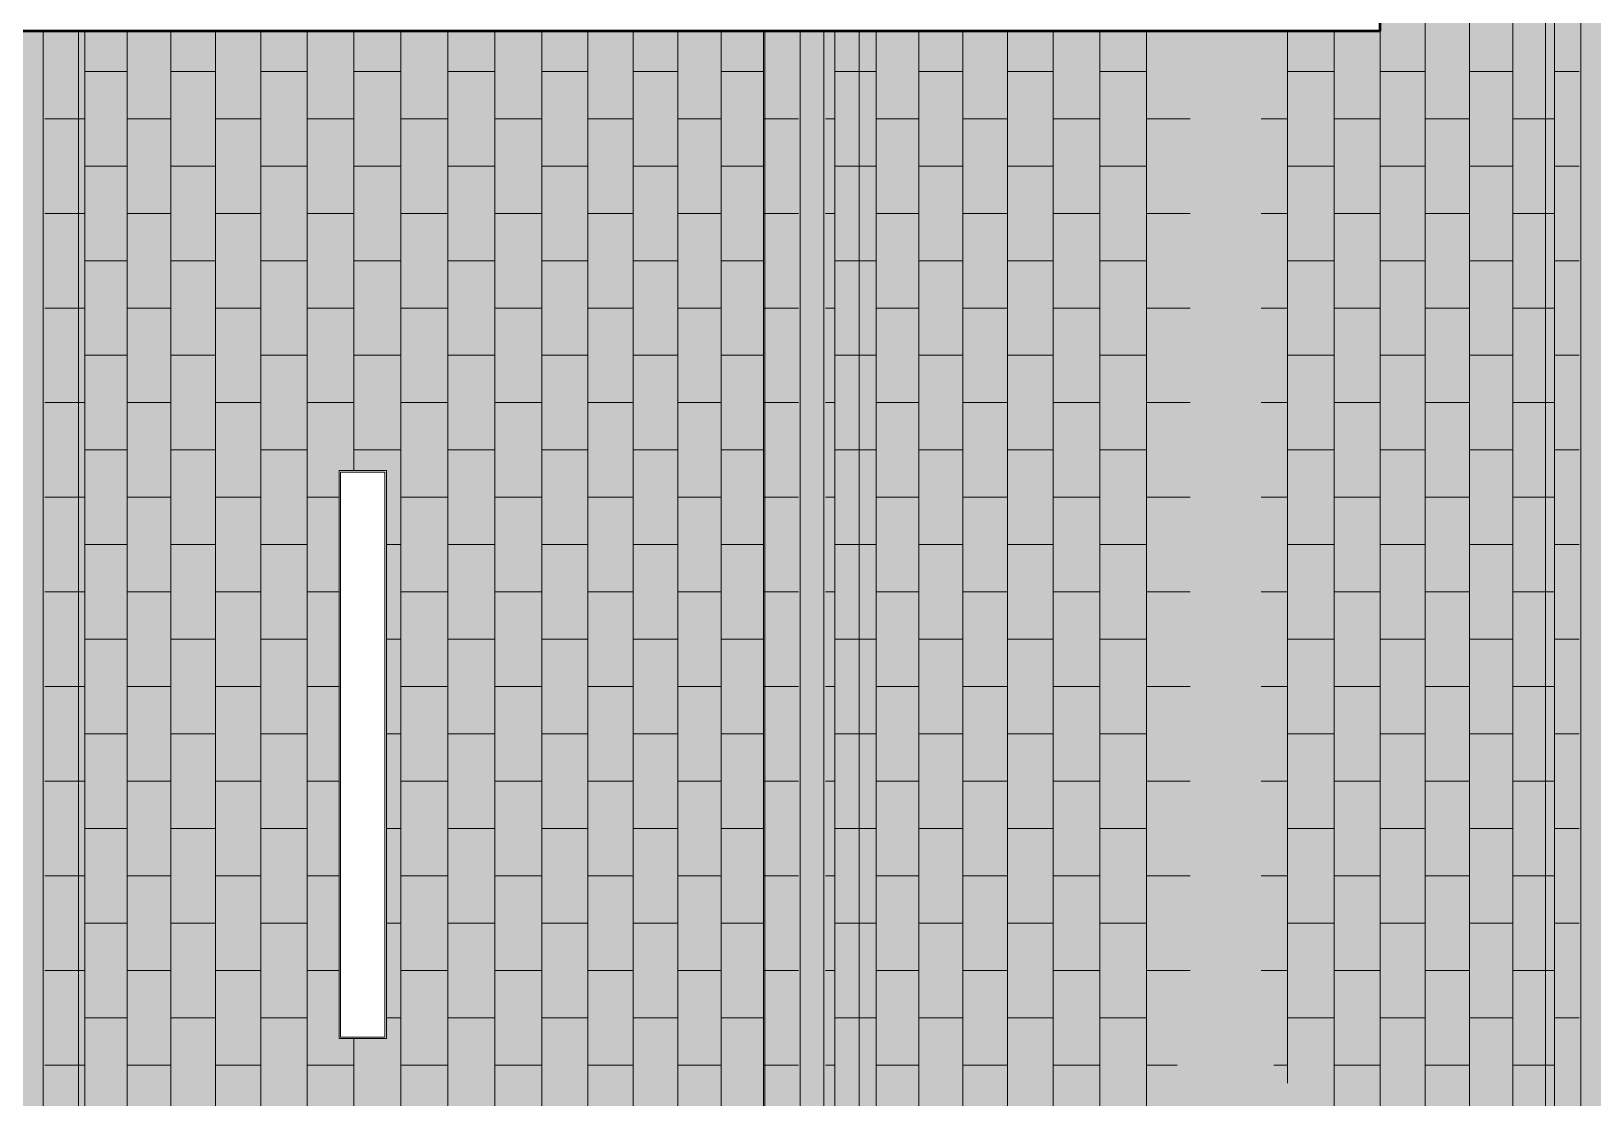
# Model space of a CAD drawing. Header units: inches. Extents: x -956 to 966, y -1111 to 895.
# Drawn here: x -281.8 to -149.8, y 554.8 to 645 of the extents above; entities that cross this region are included whole.
import ezdxf

# ---------------------------------------------------------------- set-up
doc = ezdxf.new("R2010")
doc.units = ezdxf.units.IN
doc.header["$MEASUREMENT"] = 0
for name, color, linetype, lineweight in [('A-CLNG', 13, 'Continuous', 13), ('A-CLNG-PATT', 13, 'Continuous', 13), ('E-LITE-EQPM', 33, 'Continuous', 9), ('I-WALL', 2, 'Continuous', 13)]:
    doc.layers.add(name, color=color, linetype=linetype, lineweight=lineweight)

# ---------------------------------------------------------------- blocks, each defined once
blk = doc.blocks.new('FP_1_46-7TH FLOOR TELECOM OVERHEAD ROUTING PLAN')
at = {"layer": 'A-CLNG-PATT', "color": 50}
for p, q in [((-277.29, 542.63), (-277.29, 645.01)), ((-273.71, 542.63), (-273.71, 645.01)), ((-270.02, 542.63), (-270.02, 645.01)), ((-266.25, 542.63), (-266.25, 645.01)), ((-262.4, 542.63), (-262.4, 645.01)), ((-258.49, 542.63), (-258.49, 645.01)), ((-254.54, 607.86), (-254.54, 645.01)), ((-250.57, 542.63), (-250.57, 645.01)), ((-246.59, 542.63), (-246.59, 645.01)), ((-242.62, 542.63), (-242.62, 645.01)), ((-238.67, 542.63), (-238.67, 645.01)), ((-234.77, 542.63), (-234.77, 645.01)), ((-230.93, 542.63), (-230.93, 645.01)), ((-227.17, 542.63), (-227.17, 645.01)), ((-223.49, 542.63), (-223.49, 645.01)), ((-219.93, 542.63), (-219.93, 645.01)), ((-277.29, 641.61), (-273.71, 641.61)), ((-270.02, 641.61), (-266.25, 641.61)), ((-262.4, 641.61), (-258.49, 641.61)), ((-254.54, 641.61), (-250.57, 641.61)), ((-246.59, 641.61), (-242.62, 641.61)), ((-238.67, 641.61), (-234.77, 641.61)), ((-230.93, 641.61), (-227.17, 641.61)), ((-223.49, 641.61), (-219.93, 641.61)), ((-280.67, 637.61), (-277.82, 637.61)), ((-277.82, 637.61), (-277.29, 637.61)), ((-273.71, 637.61), (-270.02, 637.61)), ((-266.25, 637.61), (-262.4, 637.61)), ((-258.49, 637.61), (-254.54, 637.61)), ((-250.57, 637.61), (-246.59, 637.61)), ((-242.62, 637.61), (-238.67, 637.61)), ((-234.77, 637.61), (-230.93, 637.61)), ((-227.17, 637.61), (-223.49, 637.61)), ((-219.93, 637.61), (-219.82, 637.61)), ((-219.82, 637.61), (-216.97, 637.61)), ((-277.29, 633.61), (-273.71, 633.61)), ((-270.02, 633.61), (-266.25, 633.61)), ((-262.4, 633.61), (-258.49, 633.61)), ((-254.54, 633.61), (-250.57, 633.61)), ((-246.59, 633.61), (-242.62, 633.61)), ((-238.67, 633.61), (-234.77, 633.61)), ((-230.93, 633.61), (-227.17, 633.61)), ((-223.49, 633.61), (-219.93, 633.61)), ((-280.67, 629.61), (-277.82, 629.61)), ((-277.82, 629.61), (-277.29, 629.61)), ((-273.71, 629.61), (-270.02, 629.61)), ((-266.25, 629.61), (-262.4, 629.61)), ((-258.49, 629.61), (-254.54, 629.61)), ((-250.57, 629.61), (-246.59, 629.61)), ((-242.62, 629.61), (-238.67, 629.61)), ((-234.77, 629.61), (-230.93, 629.61)), ((-227.17, 629.61), (-223.49, 629.61)), ((-219.93, 629.61), (-219.82, 629.61)), ((-219.82, 629.61), (-216.97, 629.61)), ((-277.29, 625.61), (-273.71, 625.61)), ((-270.02, 625.61), (-266.25, 625.61)), ((-262.4, 625.61), (-258.49, 625.61)), ((-254.54, 625.61), (-250.57, 625.61)), ((-246.59, 625.61), (-242.62, 625.61)), ((-238.67, 625.61), (-234.77, 625.61)), ((-230.93, 625.61), (-227.17, 625.61)), ((-223.49, 625.61), (-219.93, 625.61)), ((-280.67, 621.61), (-277.82, 621.61)), ((-277.82, 621.61), (-277.29, 621.61)), ((-273.71, 621.61), (-270.02, 621.61)), ((-266.25, 621.61), (-262.4, 621.61)), ((-258.49, 621.61), (-254.54, 621.61)), ((-250.57, 621.61), (-246.59, 621.61)), ((-242.62, 621.61), (-238.67, 621.61)), ((-234.77, 621.61), (-230.93, 621.61)), ((-227.17, 621.61), (-223.49, 621.61)), ((-219.93, 621.61), (-219.82, 621.61)), ((-219.82, 621.61), (-216.97, 621.61)), ((-277.29, 617.61), (-273.71, 617.61)), ((-270.02, 617.61), (-266.25, 617.61)), ((-262.4, 617.61), (-258.49, 617.61)), ((-254.54, 617.61), (-250.57, 617.61)), ((-246.59, 617.61), (-242.62, 617.61)), ((-238.67, 617.61), (-234.77, 617.61)), ((-230.93, 617.61), (-227.17, 617.61)), ((-223.49, 617.61), (-219.93, 617.61)), ((-280.67, 613.61), (-277.82, 613.61)), ((-277.82, 613.61), (-277.29, 613.61)), ((-273.71, 613.61), (-270.02, 613.61)), ((-266.25, 613.61), (-262.4, 613.61)), ((-258.49, 613.61), (-254.54, 613.61)), ((-250.57, 613.61), (-246.59, 613.61)), ((-242.62, 613.61), (-238.67, 613.61)), ((-234.77, 613.61), (-230.93, 613.61)), ((-227.17, 613.61), (-223.49, 613.61)), ((-219.93, 613.61), (-219.82, 613.61)), ((-219.82, 613.61), (-216.97, 613.61)), ((-277.29, 609.61), (-273.71, 609.61)), ((-270.02, 609.61), (-266.25, 609.61)), ((-262.4, 609.61), (-258.49, 609.61)), ((-254.54, 609.61), (-250.57, 609.61)), ((-246.59, 609.61), (-242.62, 609.61)), ((-238.67, 609.61), (-234.77, 609.61)), ((-230.93, 609.61), (-227.17, 609.61)), ((-223.49, 609.61), (-219.93, 609.61)), ((-280.67, 605.61), (-277.82, 605.61)), ((-277.82, 605.61), (-277.29, 605.61)), ((-273.71, 605.61), (-270.02, 605.61)), ((-266.25, 605.61), (-262.4, 605.61)), ((-258.49, 605.61), (-255.79, 605.61)), ((-250.57, 605.61), (-246.59, 605.61)), ((-242.62, 605.61), (-238.67, 605.61)), ((-234.77, 605.61), (-230.93, 605.61)), ((-227.17, 605.61), (-223.49, 605.61)), ((-219.93, 605.61), (-219.82, 605.61)), ((-219.82, 605.61), (-216.97, 605.61)), ((-277.29, 601.61), (-273.71, 601.61)), ((-270.02, 601.61), (-266.25, 601.61)), ((-262.4, 601.61), (-258.49, 601.61)), ((-251.8, 601.61), (-250.57, 601.61)), ((-246.59, 601.61), (-242.62, 601.61)), ((-238.67, 601.61), (-234.77, 601.61)), ((-230.93, 601.61), (-227.17, 601.61)), ((-223.49, 601.61), (-219.93, 601.61)), ((-280.67, 597.61), (-277.82, 597.61)), ((-277.82, 597.61), (-277.29, 597.61)), ((-273.71, 597.61), (-270.02, 597.61)), ((-266.25, 597.61), (-262.4, 597.61)), ((-258.49, 597.61), (-255.8, 597.61)), ((-250.57, 597.61), (-246.59, 597.61)), ((-242.62, 597.61), (-238.67, 597.61)), ((-234.77, 597.61), (-230.93, 597.61)), ((-227.17, 597.61), (-223.49, 597.61)), ((-219.93, 597.61), (-219.82, 597.61)), ((-219.82, 597.61), (-216.97, 597.61)), ((-277.29, 593.61), (-273.71, 593.61)), ((-270.02, 593.61), (-266.25, 593.61)), ((-262.4, 593.61), (-258.49, 593.61)), ((-251.8, 593.61), (-250.57, 593.61)), ((-246.59, 593.61), (-242.62, 593.61)), ((-238.67, 593.61), (-234.77, 593.61)), ((-230.93, 593.61), (-227.17, 593.61)), ((-223.49, 593.61), (-219.93, 593.61)), ((-280.67, 589.61), (-277.82, 589.61)), ((-277.82, 589.61), (-277.29, 589.61)), ((-273.71, 589.61), (-270.02, 589.61)), ((-266.25, 589.61), (-262.4, 589.61)), ((-258.49, 589.61), (-255.8, 589.61)), ((-250.57, 589.61), (-246.59, 589.61)), ((-242.62, 589.61), (-238.67, 589.61)), ((-234.77, 589.61), (-230.93, 589.61)), ((-227.17, 589.61), (-223.49, 589.61)), ((-219.93, 589.61), (-219.82, 589.61)), ((-219.82, 589.61), (-216.97, 589.61)), ((-277.29, 585.61), (-273.71, 585.61)), ((-270.02, 585.61), (-266.25, 585.61)), ((-262.4, 585.61), (-258.49, 585.61)), ((-251.8, 585.61), (-250.57, 585.61)), ((-246.59, 585.61), (-242.62, 585.61)), ((-238.67, 585.61), (-234.77, 585.61)), ((-230.93, 585.61), (-227.17, 585.61)), ((-223.49, 585.61), (-219.93, 585.61)), ((-280.67, 581.61), (-277.82, 581.61)), ((-277.82, 581.61), (-277.29, 581.61)), ((-273.71, 581.61), (-270.02, 581.61)), ((-266.25, 581.61), (-262.4, 581.61)), ((-258.49, 581.61), (-255.8, 581.61)), ((-250.57, 581.61), (-246.59, 581.61)), ((-242.62, 581.61), (-238.67, 581.61)), ((-234.77, 581.61), (-230.93, 581.61)), ((-227.17, 581.61), (-223.49, 581.61)), ((-219.93, 581.61), (-219.82, 581.61)), ((-219.82, 581.61), (-216.97, 581.61)), ((-277.29, 577.61), (-273.71, 577.61)), ((-270.02, 577.61), (-266.25, 577.61)), ((-262.4, 577.61), (-258.49, 577.61)), ((-251.8, 577.61), (-250.57, 577.61)), ((-246.59, 577.61), (-242.62, 577.61)), ((-238.67, 577.61), (-234.77, 577.61)), ((-230.93, 577.61), (-227.17, 577.61)), ((-223.49, 577.61), (-219.93, 577.61)), ((-280.67, 573.61), (-277.82, 573.61)), ((-277.82, 573.61), (-277.29, 573.61)), ((-273.71, 573.61), (-270.02, 573.61)), ((-266.25, 573.61), (-262.4, 573.61)), ((-258.49, 573.61), (-255.8, 573.61)), ((-250.57, 573.61), (-246.59, 573.61)), ((-242.62, 573.61), (-238.67, 573.61)), ((-234.77, 573.61), (-230.93, 573.61)), ((-227.17, 573.61), (-223.49, 573.61)), ((-219.93, 573.61), (-219.82, 573.61)), ((-219.82, 573.61), (-216.97, 573.61)), ((-277.29, 569.61), (-273.71, 569.61)), ((-270.02, 569.61), (-266.25, 569.61)), ((-262.4, 569.61), (-258.49, 569.61)), ((-251.8, 569.61), (-250.57, 569.61)), ((-246.59, 569.61), (-242.62, 569.61)), ((-238.67, 569.61), (-234.77, 569.61)), ((-230.93, 569.61), (-227.17, 569.61)), ((-223.49, 569.61), (-219.93, 569.61)), ((-280.67, 565.61), (-277.82, 565.61)), ((-277.82, 565.61), (-277.29, 565.61)), ((-273.71, 565.61), (-270.02, 565.61)), ((-266.25, 565.61), (-262.4, 565.61)), ((-258.49, 565.61), (-255.8, 565.61)), ((-250.57, 565.61), (-246.59, 565.61)), ((-242.62, 565.61), (-238.67, 565.61)), ((-234.77, 565.61), (-230.93, 565.61)), ((-227.17, 565.61), (-223.49, 565.61)), ((-219.93, 565.61), (-219.82, 565.61)), ((-219.82, 565.61), (-216.97, 565.61)), ((-277.29, 561.61), (-273.71, 561.61)), ((-270.02, 561.61), (-266.25, 561.61)), ((-262.4, 561.61), (-258.49, 561.61)), ((-251.8, 561.61), (-250.57, 561.61)), ((-246.59, 561.61), (-242.62, 561.61)), ((-238.67, 561.61), (-234.77, 561.61)), ((-230.93, 561.61), (-227.17, 561.61)), ((-223.49, 561.61), (-219.93, 561.61)), ((-254.54, 542.63), (-254.54, 559.86)), ((-280.67, 557.61), (-277.82, 557.61)), ((-277.82, 557.61), (-277.29, 557.61)), ((-273.71, 557.61), (-270.02, 557.61)), ((-266.25, 557.61), (-262.4, 557.61)), ((-258.49, 557.61), (-254.54, 557.61)), ((-250.57, 557.61), (-246.59, 557.61)), ((-242.62, 557.61), (-238.67, 557.61)), ((-234.77, 557.61), (-230.93, 557.61)), ((-227.17, 557.61), (-223.49, 557.61)), ((-219.93, 557.61), (-219.82, 557.61)), ((-219.82, 557.61), (-216.97, 557.61))]:
    blk.add_line(p, q, dxfattribs=at)
blk = doc.blocks.new('FP_1_47-7TH FLOOR TELECOM OVERHEAD ROUTING PLAN')
at = {"layer": 'A-CLNG-PATT', "color": 50}
for p, q in [((-167.8, 542.63), (-167.8, 789.15)), ((-163.98, 542.63), (-163.98, 789.34)), ((-160.23, 542.63), (-160.23, 789.34)), ((-156.58, 542.63), (-156.58, 789.34)), ((-153.05, 542.63), (-153.05, 789.34)), ((-213.89, 542.63), (-213.89, 645.01)), ((-210.4, 542.63), (-210.4, 645.01)), ((-206.79, 542.63), (-206.79, 645.01)), ((-203.08, 542.63), (-203.08, 645.01)), ((-199.29, 542.63), (-199.29, 645.01)), ((-195.42, 542.63), (-195.42, 645.01)), ((-191.5, 542.63), (-191.5, 645.01)), ((-187.55, 542.63), (-187.55, 645.01)), ((-175.62, 556.09), (-175.62, 645.01)), ((-171.69, 542.63), (-171.69, 645.01)), ((-213.89, 641.61), (-211.82, 641.61)), ((-211.82, 641.61), (-210.4, 641.61)), ((-206.79, 641.61), (-203.08, 641.61)), ((-199.29, 641.61), (-195.42, 641.61)), ((-191.5, 641.61), (-187.55, 641.61)), ((-175.62, 641.61), (-171.69, 641.61)), ((-167.8, 641.61), (-163.98, 641.61)), ((-160.23, 641.61), (-156.58, 641.61)), ((-153.05, 641.61), (-150.97, 641.61)), ((-214.67, 637.61), (-213.89, 637.61)), ((-210.4, 637.61), (-206.79, 637.61)), ((-203.08, 637.61), (-199.29, 637.61)), ((-195.42, 637.61), (-191.5, 637.61)), ((-187.55, 637.61), (-183.86, 637.61)), ((-177.86, 637.61), (-175.62, 637.61)), ((-171.69, 637.61), (-167.8, 637.61)), ((-163.98, 637.61), (-160.23, 637.61)), ((-156.58, 637.61), (-153.82, 637.61)), ((-153.82, 637.61), (-153.05, 637.61)), ((-213.89, 633.61), (-211.82, 633.61)), ((-211.82, 633.61), (-210.4, 633.61)), ((-206.79, 633.61), (-203.08, 633.61)), ((-199.29, 633.61), (-195.42, 633.61)), ((-191.5, 633.61), (-187.55, 633.61)), ((-175.62, 633.61), (-171.69, 633.61)), ((-167.8, 633.61), (-163.98, 633.61)), ((-160.23, 633.61), (-156.58, 633.61)), ((-153.05, 633.61), (-150.97, 633.61)), ((-214.67, 629.61), (-213.89, 629.61)), ((-210.4, 629.61), (-206.79, 629.61)), ((-203.08, 629.61), (-199.29, 629.61)), ((-195.42, 629.61), (-191.5, 629.61)), ((-187.55, 629.61), (-183.86, 629.61)), ((-177.86, 629.61), (-175.62, 629.61)), ((-171.69, 629.61), (-167.8, 629.61)), ((-163.98, 629.61), (-160.23, 629.61)), ((-156.58, 629.61), (-153.82, 629.61)), ((-153.82, 629.61), (-153.05, 629.61)), ((-213.89, 625.61), (-211.82, 625.61)), ((-211.82, 625.61), (-210.4, 625.61)), ((-206.79, 625.61), (-203.08, 625.61)), ((-199.29, 625.61), (-195.42, 625.61)), ((-191.5, 625.61), (-187.55, 625.61)), ((-175.62, 625.61), (-171.69, 625.61)), ((-167.8, 625.61), (-163.98, 625.61)), ((-160.23, 625.61), (-156.58, 625.61)), ((-153.05, 625.61), (-150.97, 625.61)), ((-214.67, 621.61), (-213.89, 621.61)), ((-210.4, 621.61), (-206.79, 621.61)), ((-203.08, 621.61), (-199.29, 621.61)), ((-195.42, 621.61), (-191.5, 621.61)), ((-187.55, 621.61), (-183.86, 621.61)), ((-177.86, 621.61), (-175.62, 621.61)), ((-171.69, 621.61), (-167.8, 621.61)), ((-163.98, 621.61), (-160.23, 621.61)), ((-156.58, 621.61), (-153.82, 621.61)), ((-153.82, 621.61), (-153.05, 621.61)), ((-213.89, 617.61), (-211.82, 617.61)), ((-211.82, 617.61), (-210.4, 617.61)), ((-206.79, 617.61), (-203.08, 617.61)), ((-199.29, 617.61), (-195.42, 617.61)), ((-191.5, 617.61), (-187.55, 617.61)), ((-175.62, 617.61), (-171.69, 617.61)), ((-167.8, 617.61), (-163.98, 617.61)), ((-160.23, 617.61), (-156.58, 617.61)), ((-153.05, 617.61), (-150.97, 617.61)), ((-214.67, 613.61), (-213.89, 613.61)), ((-210.4, 613.61), (-206.79, 613.61)), ((-203.08, 613.61), (-199.29, 613.61)), ((-195.42, 613.61), (-191.5, 613.61)), ((-187.55, 613.61), (-183.86, 613.61)), ((-177.86, 613.61), (-175.62, 613.61)), ((-171.69, 613.61), (-167.8, 613.61)), ((-163.98, 613.61), (-160.23, 613.61)), ((-156.58, 613.61), (-153.82, 613.61)), ((-153.82, 613.61), (-153.05, 613.61)), ((-213.89, 609.61), (-211.82, 609.61)), ((-211.82, 609.61), (-210.4, 609.61)), ((-206.79, 609.61), (-203.08, 609.61)), ((-199.29, 609.61), (-195.42, 609.61)), ((-191.5, 609.61), (-187.55, 609.61)), ((-175.62, 609.61), (-171.69, 609.61)), ((-167.8, 609.61), (-163.98, 609.61)), ((-160.23, 609.61), (-156.58, 609.61)), ((-153.05, 609.61), (-150.97, 609.61)), ((-214.67, 605.61), (-213.89, 605.61)), ((-210.4, 605.61), (-206.79, 605.61)), ((-203.08, 605.61), (-199.29, 605.61)), ((-195.42, 605.61), (-191.5, 605.61)), ((-187.55, 605.61), (-183.86, 605.61)), ((-177.86, 605.61), (-175.62, 605.61)), ((-171.69, 605.61), (-167.8, 605.61)), ((-163.98, 605.61), (-160.23, 605.61)), ((-156.58, 605.61), (-153.82, 605.61)), ((-153.82, 605.61), (-153.05, 605.61)), ((-213.89, 601.61), (-211.82, 601.61)), ((-211.82, 601.61), (-210.4, 601.61)), ((-206.79, 601.61), (-203.08, 601.61)), ((-199.29, 601.61), (-195.42, 601.61)), ((-191.5, 601.61), (-187.55, 601.61)), ((-175.62, 601.61), (-171.69, 601.61)), ((-167.8, 601.61), (-163.98, 601.61)), ((-160.23, 601.61), (-156.58, 601.61)), ((-153.05, 601.61), (-150.97, 601.61)), ((-214.67, 597.61), (-213.89, 597.61)), ((-210.4, 597.61), (-206.79, 597.61)), ((-203.08, 597.61), (-199.29, 597.61)), ((-195.42, 597.61), (-191.5, 597.61)), ((-187.55, 597.61), (-183.86, 597.61)), ((-177.86, 597.61), (-175.62, 597.61)), ((-171.69, 597.61), (-167.8, 597.61)), ((-163.98, 597.61), (-160.23, 597.61)), ((-156.58, 597.61), (-153.82, 597.61)), ((-153.81, 597.61), (-153.05, 597.61)), ((-213.89, 593.61), (-211.82, 593.61)), ((-211.82, 593.61), (-210.4, 593.61)), ((-206.79, 593.61), (-203.08, 593.61)), ((-199.29, 593.61), (-195.42, 593.61)), ((-191.5, 593.61), (-187.55, 593.61)), ((-175.62, 593.61), (-171.69, 593.61)), ((-167.8, 593.61), (-163.98, 593.61)), ((-160.23, 593.61), (-156.58, 593.61)), ((-153.05, 593.61), (-150.97, 593.61)), ((-214.67, 589.61), (-213.89, 589.61)), ((-210.4, 589.61), (-206.79, 589.61)), ((-203.08, 589.61), (-199.29, 589.61)), ((-195.42, 589.61), (-191.5, 589.61)), ((-187.55, 589.61), (-183.86, 589.61)), ((-177.86, 589.61), (-175.62, 589.61)), ((-171.69, 589.61), (-167.8, 589.61)), ((-163.98, 589.61), (-160.23, 589.61)), ((-156.58, 589.61), (-153.82, 589.61)), ((-153.82, 589.61), (-153.05, 589.61)), ((-213.89, 585.61), (-211.82, 585.61)), ((-211.82, 585.61), (-210.4, 585.61)), ((-206.79, 585.61), (-203.08, 585.61)), ((-199.29, 585.61), (-195.42, 585.61)), ((-191.5, 585.61), (-187.55, 585.61)), ((-175.62, 585.61), (-171.69, 585.61)), ((-167.8, 585.61), (-163.98, 585.61)), ((-160.23, 585.61), (-156.58, 585.61)), ((-153.05, 585.61), (-150.97, 585.61)), ((-214.67, 581.61), (-213.89, 581.61)), ((-210.4, 581.61), (-206.79, 581.61)), ((-203.08, 581.61), (-199.29, 581.61)), ((-195.42, 581.61), (-191.5, 581.61)), ((-187.55, 581.61), (-183.86, 581.61)), ((-177.86, 581.61), (-175.62, 581.61)), ((-171.69, 581.61), (-167.8, 581.61)), ((-163.98, 581.61), (-160.23, 581.61)), ((-156.58, 581.61), (-153.82, 581.61)), ((-153.82, 581.61), (-153.05, 581.61)), ((-213.89, 577.61), (-211.82, 577.61)), ((-211.82, 577.61), (-210.4, 577.61)), ((-206.79, 577.61), (-203.08, 577.61)), ((-199.29, 577.61), (-195.42, 577.61)), ((-191.5, 577.61), (-187.55, 577.61)), ((-175.62, 577.61), (-171.69, 577.61)), ((-167.8, 577.61), (-163.98, 577.61)), ((-160.23, 577.61), (-156.58, 577.61)), ((-153.05, 577.61), (-150.97, 577.61)), ((-214.67, 573.61), (-213.89, 573.61)), ((-210.4, 573.61), (-206.79, 573.61)), ((-203.08, 573.61), (-199.29, 573.61)), ((-195.42, 573.61), (-191.5, 573.61)), ((-187.55, 573.61), (-183.86, 573.61)), ((-177.86, 573.61), (-175.62, 573.61)), ((-171.69, 573.61), (-167.8, 573.61)), ((-163.98, 573.61), (-160.23, 573.61)), ((-156.58, 573.61), (-153.82, 573.61)), ((-153.82, 573.61), (-153.05, 573.61)), ((-213.89, 569.61), (-211.82, 569.61)), ((-211.82, 569.61), (-210.4, 569.61)), ((-206.79, 569.61), (-203.08, 569.61)), ((-199.29, 569.61), (-195.42, 569.61)), ((-191.5, 569.61), (-187.55, 569.61)), ((-175.62, 569.61), (-171.69, 569.61)), ((-167.8, 569.61), (-163.98, 569.61)), ((-160.23, 569.61), (-156.58, 569.61)), ((-153.05, 569.61), (-150.97, 569.61)), ((-214.67, 565.61), (-213.89, 565.61)), ((-210.4, 565.61), (-206.79, 565.61)), ((-203.08, 565.61), (-199.29, 565.61)), ((-195.42, 565.61), (-191.5, 565.61)), ((-187.55, 565.61), (-183.86, 565.61)), ((-177.86, 565.61), (-175.62, 565.61)), ((-171.69, 565.61), (-167.8, 565.61)), ((-163.98, 565.61), (-160.23, 565.61)), ((-156.58, 565.61), (-153.82, 565.61)), ((-153.82, 565.61), (-153.05, 565.61)), ((-213.89, 561.61), (-211.82, 561.61)), ((-211.82, 561.61), (-210.4, 561.61)), ((-206.79, 561.61), (-203.08, 561.61)), ((-199.29, 561.61), (-195.42, 561.61)), ((-191.5, 561.61), (-187.55, 561.61)), ((-175.62, 561.61), (-171.69, 561.61)), ((-167.8, 561.61), (-163.98, 561.61)), ((-160.23, 561.61), (-156.58, 561.61)), ((-153.05, 561.61), (-150.97, 561.61)), ((-214.67, 557.61), (-213.89, 557.61)), ((-210.4, 557.61), (-206.79, 557.61)), ((-203.08, 557.61), (-199.29, 557.61)), ((-195.42, 557.61), (-191.5, 557.61)), ((-187.55, 557.61), (-184.95, 557.61)), ((-176.77, 557.61), (-175.62, 557.61)), ((-171.69, 557.61), (-167.8, 557.61)), ((-163.98, 557.61), (-160.23, 557.61)), ((-156.58, 557.61), (-153.82, 557.61)), ((-153.82, 557.61), (-153.05, 557.61))]:
    blk.add_line(p, q, dxfattribs=at)
blk = doc.blocks.new('7th Floor Vault2 - 7th Floor Vault-3164437-7TH FLOOR TELECOM OVERHEAD ROUTING PLAN')
at = {"layer": 'A-CLNG', "color": 10, "lineweight": 9}
for p, q in [((-153.82, 789.34), (-153.82, 542.63)), ((-153.82, 789.34), (-153.82, 542.63)), ((-150.82, 789.34), (-150.82, 542.63)), ((-280.82, 645.01), (-280.82, 542.63)), ((-277.82, 645.01), (-277.82, 542.63)), ((-277.82, 645.01), (-277.82, 542.63)), ((-219.82, 645.01), (-219.82, 542.63)), ((-219.82, 645.01), (-219.82, 542.63)), ((-216.82, 645.01), (-216.82, 542.63)), ((-214.82, 645.01), (-214.82, 542.63)), ((-211.82, 645.01), (-211.82, 542.63)), ((-211.82, 645.01), (-211.82, 542.63))]:
    blk.add_line(p, q, dxfattribs=at)
for name in ['FP_1_46-7TH FLOOR TELECOM OVERHEAD ROUTING PLAN', 'FP_1_47-7TH FLOOR TELECOM OVERHEAD ROUTING PLAN']:
    blk.add_blockref(name, (0, 0), dxfattribs=at)
blk = doc.blocks.new('Lighting - Pendant-Finelite-HP4-D - HP-4 D-4_-SO-3000K-120-FA-SC-3363334-7TH FLOOR TELECOM OVERHEAD ROUTING PLAN')
at = {"layer": 'E-LITE-EQPM', "color": 9}
for p, q in [((24, 2), (-24, 2)), ((-24, 2), (-24, -2)), ((23.875, 1.875), (-23.875, 1.875)), ((-23.875, 1.875), (-23.875, -1.875)), ((-23.875, 1.875), (23.875, 1.875)), ((-23.875, -1.875), (-23.875, 1.875)), ((23.875, -1.875), (23.875, 1.875)), ((23.875, 1.875), (23.875, -1.875)), ((24, -2), (24, 2)), ((-24, -2), (24, -2)), ((-23.875, -1.875), (23.875, -1.875)), ((23.875, -1.875), (-23.875, -1.875))]:
    blk.add_line(p, q, dxfattribs=at)

msp = doc.modelspace()

# ---------------------------------------------------------------- hatches: boundary and pattern name
at = {"layer": 'A-CLNG-PATT'}
h = msp.add_hatch(dxfattribs=at)
h.set_pattern_fill('FP1_12', color=253, style=0, pattern_type=2)
h.set_pattern_definition([(0, (0, 0), (30.72, 7.68), [1.267, -21.773, 1.267, -21.773, -122.88]), (0, (0, 0), (30.72, 7.68), [-46.08, 1.267, -44.813, 1.267, -21.773, -53.76]), (0, (0, 0), (30.72, 7.68), [-115.2, 1.267, -14.093, 1.267, -37.133]), (120, (11.52, 3.84), (-22.011075, 22.7643), [1.267, -21.773, 1.267, -21.773, -122.88]), (120, (11.52, 3.84), (-22.011075, 22.7643), [-46.08, 1.267, -44.813, 1.267, -21.773, -53.76]), (120, (11.52, 3.84), (-22.011075, 22.7643), [-115.2, 1.267, -14.093, 1.267, -37.133]), (240, (15.36, 19.2), (-8.708925, -30.4443), [1.267, -21.773, 1.267, -21.773, -122.88]), (240, (15.36, 19.2), (-8.708925, -30.4443), [-46.08, 1.267, -44.813, 1.267, -21.773, -53.76]), (240, (15.36, 19.2), (-8.708925, -30.4443), [-115.2, 1.267, -14.093, 1.267, -37.133])])
h.paths.add_polyline_path([(-294.34, -537.62), (-227.98, -537.62), (-227.98, -527.62), (-219.98, -527.62), (-219.98, -509.12), (-210.98, -509.12), (-210.98, -364.18), (-211.98, -364.18), (-211.98, -243.37), (-299.98, -243.37), (-299.98, -537.62)], flags=0)
h.paths.add_polyline_path([(-606.23, -537.62), (-602.07, -537.62), (-602.07, -532.87), (-606.23, -532.87), (-606.23, -535.37)], flags=0)
h.paths.add_polyline_path([(-561.64, -537.62), (-356.48, -537.62), (-356.48, -525.62), (-323.98, -525.62), (-323.98, -537.62), (-305.35, -537.62), (-305.35, -525.37), (-321.35, -525.37), (-321.35, -427.37), (-305.35, -427.37), (-305.35, -243.37), (-386.84, -243.37), (-386.84, -318.61), (-390.84, -318.61), (-390.84, -243.37), (-496.9, -243.37), (-496.9, -318.61), (-500.9, -318.61), (-500.9, -243.37), (-562.04, -243.37), (-562.04, -427.37), (-500.9, -427.37), (-500.9, -402.61), (-496.9, -402.61), (-496.9, -427.37), (-390.84, -427.37), (-390.84, -402.61), (-386.84, -402.61), (-386.84, -427.37), (-370.04, -427.37), (-370.04, -525.37), (-578.04, -525.37), (-578.04, -243.37), (-578.35, -243.37), (-578.35, -528.62), (-563.48, -528.62), (-563.48, -537.62)], flags=0)
h.paths.add_polyline_path([(-567.73, -537.62), (-567.73, -532.87), (-578.07, -532.87), (-578.07, -537.62), (-572.48, -537.62)], flags=0)
h.paths.add_polyline_path([(-352.23, -537.62), (-349.48, -537.62), (-349.48, -529.87), (-352.23, -529.87), (-352.23, -536.61)], flags=0)
h.paths.add_polyline_path([(-680.44, -535.37), (-610.48, -535.37), (-610.48, -528.62), (-583.23, -528.62), (-583.23, -526.62), (-662.91, -526.62), (-662.91, -498.61), (-665.8, -498.61), (-665.8, -402.61), (-661.8, -402.61), (-661.8, -428.62), (-583.23, -428.62), (-583.23, -422.62), (-598.91, -422.62), (-598.91, -386.62), (-662.91, -386.62), (-662.91, -318.61), (-665.8, -318.61), (-665.8, -243.37), (-666.35, -243.37), (-666.35, -246.62), (-730.35, -246.62), (-730.35, -243.37), (-762.35, -243.37), (-762.35, -246.62), (-771.86, -246.62), (-771.86, -288.62), (-694.91, -288.62), (-694.91, -386.62), (-790.91, -386.62), (-790.91, -288.62), (-775.86, -288.62), (-775.86, -246.62), (-842.35, -246.62), (-842.35, -243.37), (-853.35, -243.37), (-853.35, -535.37), (-710.14, -535.37)], flags=0)
h.paths.add_polyline_path([(-834.85, -526.62), (-850.85, -526.62), (-850.85, -428.62), (-706.85, -428.62), (-706.85, -526.62), (-828.94, -526.62)], flags=0)
h.paths.add_polyline_path([(-255.48, -481.68), (-256.53, -481.54), (-257.51, -481.14), (-258.35, -480.49), (-259, -479.65), (-259.4, -478.67), (-259.54, -477.62), (-259.4, -476.57), (-259, -475.59), (-258.35, -474.75), (-257.51, -474.1), (-256.53, -473.7), (-255.48, -473.56), (-254.43, -473.7), (-253.45, -474.1), (-252.6, -474.75), (-251.96, -475.59), (-251.55, -476.57), (-251.41, -477.62), (-251.55, -478.67), (-251.96, -479.65), (-252.6, -480.49), (-253.45, -481.14), (-254.43, -481.54)], flags=0)
h.paths.add_polyline_path([(-255.48, -421.68), (-256.53, -421.54), (-257.51, -421.14), (-258.35, -420.49), (-259, -419.65), (-259.4, -418.67), (-259.54, -417.62), (-259.4, -416.57), (-259, -415.59), (-258.35, -414.75), (-257.51, -414.1), (-256.53, -413.7), (-255.48, -413.56), (-254.43, -413.7), (-253.45, -414.1), (-252.6, -414.75), (-251.96, -415.59), (-251.55, -416.57), (-251.41, -417.62), (-251.55, -418.67), (-251.96, -419.65), (-252.6, -420.49), (-253.45, -421.14), (-254.43, -421.54)], flags=0)
h.paths.add_polyline_path([(-255.48, -361.68), (-256.53, -361.54), (-257.51, -361.14), (-258.35, -360.49), (-259, -359.65), (-259.4, -358.67), (-259.54, -357.62), (-259.4, -356.57), (-259, -355.59), (-258.35, -354.75), (-257.51, -354.1), (-256.53, -353.7), (-255.48, -353.56), (-254.43, -353.7), (-253.45, -354.1), (-252.6, -354.75), (-251.96, -355.59), (-251.55, -356.57), (-251.41, -357.62), (-251.55, -358.67), (-251.96, -359.65), (-252.6, -360.49), (-253.45, -361.14), (-254.43, -361.54)], flags=0)
h.paths.add_polyline_path([(-255.48, -301.68), (-256.53, -301.54), (-257.51, -301.14), (-258.35, -300.49), (-259, -299.65), (-259.4, -298.67), (-259.54, -297.62), (-259.4, -296.57), (-259, -295.59), (-258.35, -294.75), (-257.51, -294.1), (-256.53, -293.7), (-255.48, -293.56), (-254.43, -293.7), (-253.45, -294.1), (-252.6, -294.75), (-251.96, -295.59), (-251.55, -296.57), (-251.41, -297.62), (-251.55, -298.67), (-251.96, -299.65), (-252.6, -300.49), (-253.45, -301.14), (-254.43, -301.54)], flags=0)
h.paths.add_polyline_path([(-661.8, -288.62), (-598.91, -288.62), (-598.91, -252.62), (-583.23, -252.62), (-583.23, -243.37), (-661.8, -243.37), (-661.8, -282.19)], flags=0)
h.paths.add_polyline_path([(-258.35, -241.12), (-257.53, -241.12), (-258.35, -240.49), (-259, -239.65), (-259.4, -238.67), (-259.54, -237.62), (-259.4, -236.57), (-259, -235.59), (-258.35, -234.75), (-257.51, -234.1), (-256.53, -233.7), (-255.48, -233.56), (-254.43, -233.7), (-253.45, -234.1), (-252.6, -234.75), (-251.96, -235.59), (-251.55, -236.57), (-251.41, -237.62), (-251.55, -238.67), (-251.96, -239.65), (-252.6, -240.49), (-253.42, -241.12), (-211.98, -241.12), (-211.98, -209.62), (-299.98, -209.62), (-299.98, -241.12), (-259, -241.12)], flags=0)
h.paths.add_polyline_path([(-578.35, -241.12), (-578.04, -241.12), (-578.04, -231.37), (-562.04, -231.37), (-562.04, -241.12), (-500.9, -241.12), (-500.9, -222.61), (-496.9, -222.61), (-496.9, -241.12), (-390.84, -241.12), (-390.84, -222.61), (-386.84, -222.61), (-386.84, -241.12), (-305.35, -241.12), (-305.35, -209.62), (-363.1, -209.62), (-363.1, -212.62), (-337.6, -212.62), (-337.6, -238.12), (-363.1, -238.12), (-363.1, -213.62), (-559.1, -213.62), (-559.1, -209.62), (-578.35, -209.62), (-578.35, -235.91)], flags=0)
h.paths.add_polyline_path([(-621.04, -241.12), (-583.23, -241.12), (-583.23, -209.62), (-666.35, -209.62), (-666.35, -241.12), (-665.8, -241.12), (-665.8, -222.61), (-661.8, -222.61), (-661.8, -241.12), (-650.74, -241.12)], flags=0)
h.paths.add_polyline_path([(-842.35, -241.12), (-842.35, -209.62), (-853.35, -209.62), (-853.35, -241.12)], flags=0)
h.paths.add_polyline_path([(-762.35, -241.12), (-730.35, -241.12), (-730.35, -209.62), (-762.35, -209.62), (-762.35, -222.78)], flags=0)
h.paths.add_polyline_path([(-578.35, -207.37), (-559.1, -207.37), (-559.1, -197.62), (-578.35, -197.62), (-578.35, -202.98)], flags=0)
h.paths.add_polyline_path([(-363.1, -207.37), (-305.35, -207.37), (-305.35, -197.62), (-363.1, -197.62), (-363.1, -202.98)], flags=0)
h.paths.add_polyline_path([(-294.34, -207.37), (-211.98, -207.37), (-211.98, -186.24), (-210.98, -186.24), (-210.98, -48.37), (45.27, -48.37), (45.27, -53.62), (99.27, -53.62), (99.27, -48.37), (317.04, -48.37), (317.04, 11.88), (228.2, 11.88), (228.2, 5.39), (224.2, 5.39), (224.2, 11.88), (-11.8, 11.88), (-11.8, 5.39), (-15.8, 5.39), (-15.8, 11.88), (-363.1, 11.88), (-363.1, 37.38), (-340.48, 37.38), (-340.48, 40.38), (-412.8, 40.38), (-412.8, 8.88), (-336.96, 8.84), (-336.96, 6.63), (-412.8, 6.63), (-412.8, 5.39), (-416.8, 5.39), (-416.8, 6.63), (-532.8, 6.63), (-532.8, 5.39), (-536.8, 5.39), (-536.8, 6.63), (-652.8, 6.63), (-652.8, 5.39), (-656.8, 5.39), (-656.8, 6.63), (-772.86, 6.63), (-772.86, 5.39), (-776.86, 5.39), (-776.86, 6.63), (-853.35, 6.63), (-853.35, -192.24), (-838.91, -192.24), (-838.91, -190.24), (-318.91, -190.24), (-318.91, -192.24), (-299.98, -192.24), (-299.98, -207.37)], flags=0)
h.paths.add_polyline_path([(-583.23, -207.37), (-583.23, -197.62), (-666.35, -197.62), (-666.35, -207.37), (-591.34, -207.37)], flags=0)
h.paths.add_polyline_path([(-853.35, -207.37), (-842.35, -207.37), (-842.35, -197.62), (-853.35, -197.62), (-853.35, -202.98)], flags=0)
h.paths.add_polyline_path([(-739.84, -207.37), (-730.35, -207.37), (-730.35, -197.62), (-762.35, -197.62), (-762.35, -207.37)], flags=0)
h.paths.add_polyline_path([(-772.92, -162.61), (-776.8, -162.61), (-776.8, -66.61), (-772.8, -66.61), (-772.8, -162.61)], flags=0)
h.paths.add_polyline_path([(-532.92, -162.61), (-536.8, -162.61), (-536.8, -66.61), (-532.8, -66.61), (-532.8, -162.61)], flags=0)
h.paths.add_polyline_path([(-656.8, -162.61), (-656.8, -66.61), (-652.8, -66.61), (-652.8, -162.61), (-656.67, -162.61)], flags=0)
h.paths.add_polyline_path([(-416.8, -162.61), (-416.8, -66.61), (-412.8, -66.61), (-412.8, -162.61), (-416.67, -162.61)], flags=0)
h.paths.add_polyline_path([(-280.92, -162.61), (-284.8, -162.61), (-284.8, -66.61), (-280.8, -66.61), (-280.8, -162.61), (-280.92, -162.61)], flags=0)
h.paths.add_polyline_path([(-769.54, 8.88), (-656.8, 8.88), (-656.8, 40.38), (-772.86, 40.38), (-772.86, 8.88)], flags=0)
h.paths.add_polyline_path([(-621.04, 8.88), (-536.8, 8.88), (-536.8, 40.38), (-652.8, 40.38), (-652.8, 8.88), (-650.74, 8.88)], flags=0)
h.paths.add_polyline_path([(-776.86, 8.88), (-776.86, 40.38), (-853.35, 40.38), (-853.35, 8.88), (-799.24, 8.88)], flags=0)
h.paths.add_polyline_path([(-416.8, 8.88), (-416.8, 40.38), (-532.8, 40.38), (-532.8, 8.88), (-442.84, 8.88)], flags=0)
h.paths.add_polyline_path([(121.46, 14.13), (224.2, 14.13), (224.2, 35.13), (116.9, 35.13), (116.9, 14.13)], flags=0)
h.paths.add_polyline_path([(62.06, 14.13), (91.4, 14.13), (91.4, 35.13), (-11.8, 35.13), (-11.8, 14.13), (32.36, 14.13)], flags=0)
h.paths.add_polyline_path([(-95.08, 14.13), (-15.8, 14.13), (-15.8, 35.13), (-95.08, 35.13), (-95.08, 27.07), (-124.33, 27.07), (-124.33, 14.13), (-116.14, 14.13)], flags=0)
h.paths.add_polyline_path([(228.2, 14.13), (317.04, 14.13), (317.04, 35.13), (228.2, 35.13), (228.2, 34.65)], flags=0)
h.paths.add_polyline_path([(-335.1, 17.26), (-335.1, 41.51), (-335.6, 41.51), (-335.6, 17.26)], flags=0)
h.paths.add_polyline_path([(94.52, 34.26), (114.65, 34.26), (114.65, 35.13), (93.65, 35.13), (93.65, 34.26)], flags=0)
h.paths.add_polyline_path([(240.26, 37.38), (317.04, 37.38), (317.04, 58.26), (315.04, 58.26), (315.04, 261.88), (228.2, 261.88), (228.2, 173.39), (224.2, 173.39), (224.2, 261.88), (-11.8, 261.88), (-11.8, 173.39), (-15.8, 173.39), (-15.8, 261.88), (-95.08, 261.88), (-95.08, 225.07), (-94.33, 225.05), (-94.33, 126.07), (-95.08, 126.07), (-95.08, 37.38), (-15.8, 37.38), (-15.8, 101.39), (-11.8, 101.39), (-11.8, 37.38), (224.2, 37.38), (224.2, 101.39), (228.2, 101.39), (228.2, 37.38)], flags=0)
h.paths.add_polyline_path([(-412.8, 42.63), (-340.48, 42.63), (-340.48, 256.63), (-412.8, 256.63), (-412.8, 173.39), (-416.8, 173.39), (-416.8, 256.63), (-532.8, 256.63), (-532.8, 173.39), (-536.8, 173.39), (-536.8, 256.63), (-652.8, 256.63), (-652.8, 173.39), (-656.8, 173.39), (-656.8, 256.63), (-772.8, 256.63), (-772.8, 173.39), (-776.8, 173.39), (-776.8, 256.63), (-853.35, 256.63), (-853.35, 42.63), (-776.86, 42.63), (-776.86, 101.39), (-772.86, 101.39), (-772.86, 42.63), (-656.8, 42.63), (-656.8, 101.39), (-652.8, 101.39), (-652.8, 42.63), (-536.8, 42.63), (-536.8, 101.39), (-532.8, 101.39), (-532.8, 42.63), (-416.8, 42.63), (-416.8, 101.39), (-412.8, 101.39), (-412.8, 74.26)], flags=0)
h.paths.add_polyline_path([(108.08, 52.39), (104.2, 52.39), (104.2, 100.39), (108.2, 100.39), (108.2, 52.39)], flags=0)
h.paths.add_polyline_path([(106.61, 173.39), (104.2, 173.39), (104.2, 221.39), (108.2, 221.39), (108.2, 173.39), (108.08, 173.39)], flags=0)
h.paths.add_polyline_path([(-652.8, 258.88), (-536.8, 258.88), (-536.8, 269.39), (-532.8, 269.39), (-532.8, 258.88), (-416.8, 258.88), (-416.8, 269.39), (-412.8, 269.39), (-412.8, 258.88), (-340.48, 258.88), (-340.48, 261.88), (-363.1, 261.88), (-363.1, 287.38), (-340.48, 287.38), (-340.48, 290.38), (-853.35, 290.38), (-853.35, 258.88), (-776.8, 258.88), (-776.8, 269.39), (-772.8, 269.39), (-772.8, 258.88), (-656.8, 258.88), (-656.8, 269.39), (-652.8, 269.39), (-652.8, 269.26)], flags=0)
h.paths.add_polyline_path([(-27.04, 264.13), (-15.8, 264.13), (-15.8, 269.39), (-11.8, 269.39), (-11.8, 264.13), (93.04, 264.13), (93.04, 285.13), (-95.08, 285.13), (-95.08, 264.13), (-48.94, 264.13)], flags=0)
h.paths.add_polyline_path([(315.04, 264.13), (315.04, 285.13), (116.9, 285.13), (116.9, 264.13), (224.2, 264.13), (224.2, 269.39), (228.2, 269.39), (228.2, 264.13), (299.66, 264.13)], flags=0)
h.paths.add_polyline_path([(-55.95, 287.38), (315.04, 287.38), (315.04, 490.26), (317.04, 490.26), (317.04, 506.51), (-95.08, 506.51), (-95.08, 423.07), (-94.33, 423.05), (-94.33, 324.07), (-95.08, 324.07), (-95.08, 287.38), (-56.74, 287.38)], flags=0)
h.paths.add_polyline_path([(-383.44, 292.63), (-340.48, 292.63), (-340.49, 506.51), (-853.35, 506.51), (-853.35, 292.63), (-413.14, 292.63)], flags=0)
h.paths.add_polyline_path([(-772.92, 341.39), (-776.8, 341.39), (-776.8, 437.39), (-772.8, 437.39), (-772.8, 341.39), (-772.92, 341.39)], flags=0)
h.paths.add_polyline_path([(-656.8, 341.39), (-656.8, 437.39), (-652.8, 437.39), (-652.8, 341.39), (-656.67, 341.39)], flags=0)
h.paths.add_polyline_path([(-536.67, 341.39), (-536.8, 341.39), (-536.8, 437.39), (-532.8, 437.39), (-532.8, 341.39), (-532.92, 341.39)], flags=0)
h.paths.add_polyline_path([(-416.8, 341.39), (-416.8, 437.39), (-412.8, 437.39), (-412.8, 341.39), (-416.67, 341.39)], flags=0)
h.paths.add_polyline_path([(108.2, 343.86), (104.2, 343.86), (104.2, 439.86), (108.2, 439.86), (108.2, 343.98)], flags=0)
h.paths.add_polyline_path([(-11.92, 343.86), (-15.8, 343.86), (-15.8, 439.86), (-11.8, 439.86), (-11.8, 343.86), (-11.92, 343.86)], flags=0)
h.paths.add_polyline_path([(224.2, 343.86), (224.2, 439.86), (228.2, 439.86), (228.2, 343.86), (224.33, 343.86)], flags=0)
h.paths.add_polyline_path([(306.4, 508.76), (317.04, 508.76), (317.04, 537.38), (407.03, 537.38), (407.03, 540.38), (228.2, 540.38), (228.2, 511.86), (224.2, 511.86), (224.2, 540.38), (-11.8, 540.38), (-11.8, 511.86), (-15.8, 511.86), (-15.8, 540.38), (-412.8, 540.38), (-412.8, 509.39), (-416.8, 509.39), (-416.8, 540.38), (-532.8, 540.38), (-532.8, 509.39), (-536.8, 509.39), (-536.8, 540.38), (-652.8, 540.38), (-652.8, 509.39), (-656.8, 509.39), (-656.8, 540.38), (-772.86, 540.38), (-772.86, 509.39), (-776.86, 509.39), (-776.86, 540.38), (-853.35, 540.38), (-853.35, 508.76), (-340.48, 508.76), (-340.48, 511.88), (-363.1, 511.88), (-363.1, 537.38), (-129.71, 537.38), (-129.71, 536.38), (-124.33, 536.38), (-124.33, 522.07), (-95.08, 522.07), (-95.08, 508.76), (299.66, 508.76)], flags=0)
h.paths.add_polyline_path([(93.65, 511.88), (91.4, 511.88), (91.4, 537.38), (116.9, 537.38), (116.9, 511.88), (114.65, 511.88)], flags=0)
h.paths.add_polyline_path([(589.87, 537.38), (589.87, 540.38), (555.53, 540.38), (555.53, 537.38), (581.81, 537.38)], flags=0)
h.paths.add_polyline_path([(294.27, 542.63), (407.03, 542.63), (407.03, 567.38), (464.2, 567.38), (464.2, 607.86), (468.2, 607.86), (468.2, 567.38), (554.2, 567.38), (554.2, 607.86), (558.2, 607.86), (558.2, 559.86), (555.53, 559.86), (555.53, 542.63), (589.87, 542.63), (589.87, 797.38), (-167.83, 797.38), (-167.83, 645.01), (-334.83, 645.01), (-334.83, 797.38), (-851.35, 797.38), (-851.35, 795.38), (-853.35, 795.38), (-853.35, 542.63), (-776.86, 542.63), (-776.86, 605.39), (-772.86, 605.39), (-772.86, 542.63), (-656.8, 542.63), (-656.8, 605.39), (-652.8, 605.39), (-652.8, 542.63), (-536.8, 542.63), (-536.8, 605.39), (-532.8, 605.39), (-532.8, 542.63), (-416.8, 542.63), (-416.8, 605.39), (-412.8, 605.39), (-412.8, 542.63), (-15.8, 542.63), (-15.8, 607.86), (-11.8, 607.86), (-11.8, 542.63), (224.2, 542.63), (224.2, 607.86), (228.2, 607.86), (228.2, 542.63), (269.96, 542.63)], flags=0)
h.paths.add_polyline_path([(-251.8, 559.86), (-255.8, 559.86), (-255.8, 607.86), (-251.8, 607.86), (-251.8, 559.98)], flags=0)
h.paths.add_polyline_path([(-131.8, 559.86), (-135.8, 559.86), (-135.8, 607.86), (-131.8, 607.86), (-131.8, 559.98)], flags=0)
h.paths.add_polyline_path([(104.33, 559.86), (104.2, 559.86), (104.2, 607.86), (108.2, 607.86), (108.2, 559.86), (106.61, 559.86)], flags=0)
h.paths.add_polyline_path([(344.2, 559.86), (344.2, 607.86), (348.2, 607.86), (348.2, 559.86), (344.33, 559.86)], flags=0)
h.paths.add_polyline_path([(-776.8, 677.39), (-776.8, 773.39), (-772.8, 773.39), (-772.8, 677.39), (-776.67, 677.39)], flags=0)
h.paths.add_polyline_path([(-656.67, 677.39), (-656.8, 677.39), (-656.8, 773.39), (-652.8, 773.39), (-652.8, 677.39), (-652.92, 677.39)], flags=0)
h.paths.add_polyline_path([(-536.67, 677.39), (-536.8, 677.39), (-536.8, 773.39), (-532.8, 773.39), (-532.8, 677.39), (-532.92, 677.39)], flags=0)
h.paths.add_polyline_path([(-416.67, 679.86), (-416.8, 679.86), (-416.8, 775.86), (-412.8, 775.86), (-412.8, 679.86), (-413.14, 679.86)], flags=0)
h.paths.add_polyline_path([(-135.67, 679.86), (-135.8, 679.86), (-135.8, 775.86), (-131.8, 775.86), (-131.8, 679.86), (-131.92, 679.86)], flags=0)
h.paths.add_polyline_path([(-11.92, 679.86), (-15.8, 679.86), (-15.8, 775.86), (-11.8, 775.86), (-11.8, 679.86)], flags=0)
h.paths.add_polyline_path([(106.61, 679.86), (104.2, 679.86), (104.2, 775.86), (108.2, 775.86), (108.2, 679.86), (108.08, 679.86)], flags=0)
h.paths.add_polyline_path([(228.08, 679.86), (224.2, 679.86), (224.2, 775.86), (228.2, 775.86), (228.2, 679.86), (228.08, 679.86)], flags=0)
h.paths.add_polyline_path([(348.08, 679.86), (344.2, 679.86), (344.2, 775.86), (348.2, 775.86), (348.2, 679.86), (348.08, 679.86)], flags=0)
h.paths.add_polyline_path([(464.2, 679.86), (464.2, 775.86), (468.2, 775.86), (468.2, 679.86), (464.33, 679.86)], flags=0)
h.paths.add_polyline_path([(-848.93, 741.36), (-848.94, 741.36), (-848.93, 789.36), (-848.49, 789.36), (-848.5, 741.36), (-848.89, 741.36)], flags=0)

# ---------------------------------------------------------------- linework, layer by layer
at = {"layer": 'I-WALL', "color": 133, "lineweight": 50}
for p, q in [((-167.83, 650.38), (-167.83, 645.01)), ((-167.83, 645.01), (-329.46, 645.01))]:
    msp.add_line(p, q, dxfattribs=at)

# ---------------------------------------------------------------- block references
at = {"layer": 'A-CLNG', "color": 10, "lineweight": 9}
msp.add_blockref('7th Floor Vault2 - 7th Floor Vault-3164437-7TH FLOOR TELECOM OVERHEAD ROUTING PLAN', (0, 0), dxfattribs=at)
at = {"layer": 'E-LITE-EQPM', "color": 9, "extrusion": (0, 0, -1), "rotation": 269.9999999999999}
msp.add_blockref('Lighting - Pendant-Finelite-HP4-D - HP-4 D-4_-SO-3000K-120-FA-SC-3363334-7TH FLOOR TELECOM OVERHEAD ROUTING PLAN', (253.8, 583.86), dxfattribs=at)

doc.saveas('drawing.dxf')
